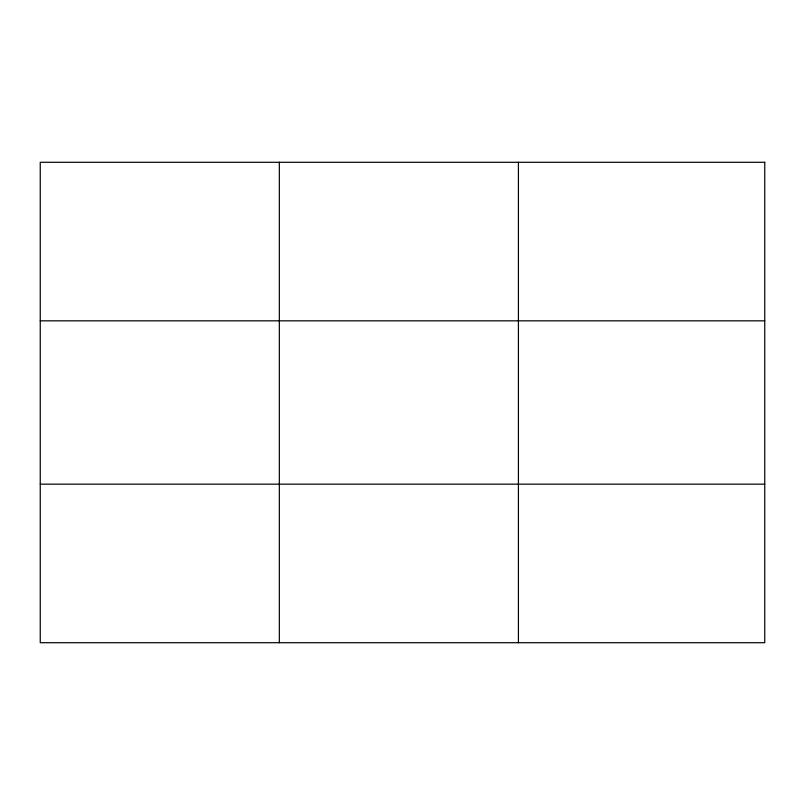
<?xml version="1.0" encoding="UTF-8"?>
<svg xmlns="http://www.w3.org/2000/svg" width="805" height="805" viewBox="0 0 805 805"><rect width="100%" height="100%" fill="white"/><g stroke="black" fill="none" stroke-linecap="round" stroke-linejoin="round"><path stroke-width="1.21" d="M279.335 642.712L279.335 162.288M518.42 642.712L518.42 162.288M40.25 320.833L764.75 320.833M40.25 484.167L764.75 484.167M764.75 162.288L764.75 642.712L40.25 642.712L40.25 162.288L764.75 162.288"/></g></svg>
